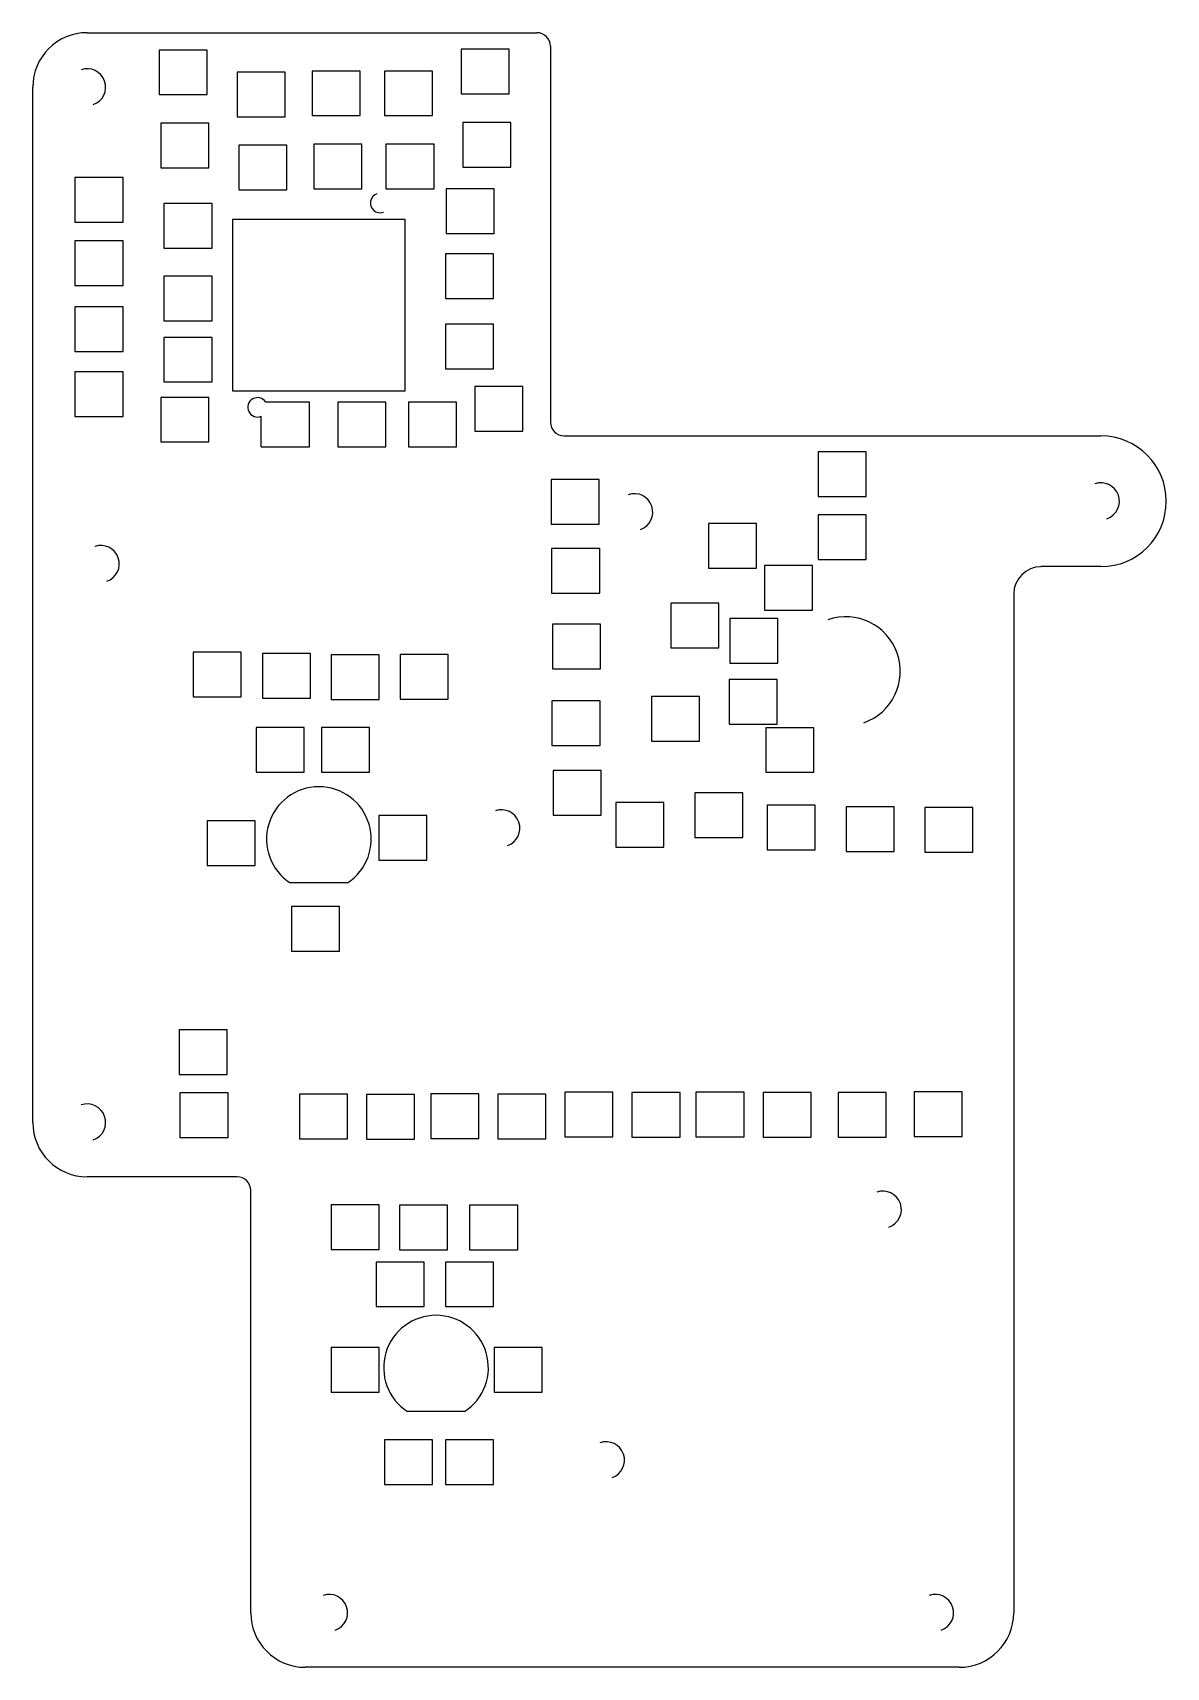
# Model space of a CAD drawing. Header units: millimetres. Extents: x -61 to 71, y -66 to 125.
import ezdxf

# ---------------------------------------------------------------- set-up
doc = ezdxf.new("R2010")
doc.units = ezdxf.units.MM

msp = doc.modelspace()

# ---------------------------------------------------------------- linework, layer by layer
at = {"color": 7, "linetype": 'Continuous', "lineweight": 25}
for p, q in [((-54.25, 124.78), (-1.86, 124.78)), ((-40.27, 122.76), (-45.87, 122.76)), ((-45.87, 122.76), (-45.87, 117.56)), ((-40.27, 117.56), (-40.27, 122.76)), ((-5.09, 122.85), (-10.69, 122.85)), ((-10.69, 122.85), (-10.69, 117.65)), ((-5.09, 117.65), (-5.09, 122.85)), ((-0.28, 123.19), (-0.28, 79.38)), ((-31.17, 120.19), (-36.77, 120.19)), ((-36.77, 120.19), (-36.77, 114.99)), ((-31.17, 114.99), (-31.17, 120.19)), ((-22.43, 120.31), (-28.03, 120.31)), ((-28.03, 120.31), (-28.03, 115.11)), ((-22.43, 115.11), (-22.43, 120.31)), ((-14.03, 120.31), (-19.63, 120.31)), ((-19.63, 120.31), (-19.63, 115.11)), ((-14.03, 115.11), (-14.03, 120.31)), ((-60.6, -2.22), (-60.6, 118.43)), ((-45.87, 117.56), (-40.27, 117.56)), ((-10.69, 117.65), (-5.09, 117.65)), ((-36.77, 114.99), (-31.17, 114.99)), ((-28.03, 115.11), (-22.43, 115.11)), ((-19.63, 115.11), (-14.03, 115.11)), ((-4.9, 114.32), (-10.5, 114.32)), ((-10.5, 114.32), (-10.5, 109.12)), ((-4.9, 109.12), (-4.9, 114.32)), ((-40.08, 114.23), (-45.68, 114.23)), ((-45.68, 114.23), (-45.68, 109.03)), ((-40.08, 109.03), (-40.08, 114.23)), ((-30.98, 111.66), (-36.58, 111.66)), ((-36.58, 111.66), (-36.58, 106.46)), ((-30.98, 106.46), (-30.98, 111.66)), ((-22.24, 111.78), (-27.84, 111.78)), ((-27.84, 111.78), (-27.84, 106.58)), ((-22.24, 106.58), (-22.24, 111.78)), ((-13.84, 111.78), (-19.44, 111.78)), ((-19.44, 111.78), (-19.44, 106.58)), ((-13.84, 106.58), (-13.84, 111.78)), ((-45.68, 109.03), (-40.08, 109.03)), ((-10.5, 109.12), (-4.9, 109.12)), ((-50.08, 107.9), (-55.68, 107.9)), ((-55.68, 107.9), (-55.68, 102.7)), ((-50.08, 102.7), (-50.08, 107.9)), ((-39.71, 104.87), (-45.31, 104.87)), ((-45.31, 104.87), (-45.31, 99.67)), ((-39.71, 99.67), (-39.71, 104.87)), ((-36.58, 106.46), (-30.98, 106.46)), ((-27.84, 106.58), (-22.24, 106.58)), ((-19.44, 106.58), (-13.84, 106.58)), ((-6.84, 106.58), (-12.44, 106.58)), ((-12.44, 106.58), (-12.44, 101.38)), ((-6.84, 101.38), (-6.84, 106.58)), ((-37.3, 82.99), (-37.3, 103.06)), ((-37.3, 103.06), (-17.23, 103.06)), ((-17.23, 103.06), (-17.23, 82.99)), ((-55.68, 102.7), (-50.08, 102.7)), ((-12.44, 101.38), (-6.84, 101.38)), ((-50.08, 100.52), (-55.68, 100.52)), ((-55.68, 100.52), (-55.68, 95.32)), ((-50.08, 95.32), (-50.08, 100.52)), ((-45.31, 99.67), (-39.71, 99.67)), ((-6.9, 99), (-12.5, 99)), ((-12.5, 99), (-12.5, 93.8)), ((-6.9, 93.8), (-6.9, 99)), ((-55.68, 95.32), (-50.08, 95.32)), ((-39.71, 96.4), (-45.31, 96.4)), ((-45.31, 96.4), (-45.31, 91.2)), ((-39.71, 91.2), (-39.71, 96.4)), ((-12.5, 93.8), (-6.9, 93.8)), ((-50.08, 92.82), (-55.68, 92.82)), ((-55.68, 92.82), (-55.68, 87.62)), ((-50.08, 87.62), (-50.08, 92.82)), ((-45.31, 91.2), (-39.71, 91.2)), ((-6.9, 90.8), (-12.5, 90.8)), ((-12.5, 90.8), (-12.5, 85.6)), ((-6.9, 85.6), (-6.9, 90.8)), ((-39.71, 89.27), (-45.31, 89.27)), ((-45.31, 89.27), (-45.31, 84.07)), ((-39.71, 84.07), (-39.71, 89.27)), ((-55.68, 87.62), (-50.08, 87.62)), ((-50.08, 85.26), (-55.68, 85.26)), ((-55.68, 85.26), (-55.68, 80.06)), ((-50.08, 80.06), (-50.08, 85.26)), ((-45.31, 84.07), (-39.71, 84.07)), ((-12.5, 85.6), (-6.9, 85.6)), ((-40.08, 82.28), (-45.68, 82.28)), ((-45.68, 82.28), (-45.68, 77.08)), ((-40.08, 77.08), (-40.08, 82.28)), ((-17.23, 82.99), (-37.3, 82.99)), ((-3.49, 83.54), (-9.09, 83.54)), ((-9.09, 83.54), (-9.09, 78.34)), ((-3.49, 78.34), (-3.49, 83.54)), ((-55.68, 80.06), (-50.08, 80.06)), ((-33.97, 76.52), (-33.97, 80.08)), ((-28.37, 81.72), (-33.45, 81.72)), ((-28.37, 76.52), (-28.37, 81.72)), ((-19.44, 81.72), (-25.04, 81.72)), ((-25.04, 81.72), (-25.04, 76.52)), ((-19.44, 76.52), (-19.44, 81.72)), ((-11.23, 81.72), (-16.83, 81.72)), ((-16.83, 81.72), (-16.83, 76.52)), ((-11.23, 76.52), (-11.23, 81.72)), ((-9.09, 78.34), (-3.49, 78.34)), ((-45.68, 77.08), (-40.08, 77.08)), ((-33.97, 76.52), (-28.37, 76.52)), ((-25.04, 76.52), (-19.44, 76.52)), ((-16.83, 76.52), (-11.23, 76.52)), ((1.31, 77.79), (63.86, 77.79)), ((36.52, 75.94), (30.92, 75.94)), ((30.92, 75.94), (30.92, 70.74)), ((36.52, 70.74), (36.52, 75.94)), ((5.4, 72.7), (-0.2, 72.7)), ((-0.2, 72.7), (-0.2, 67.5)), ((5.4, 67.5), (5.4, 72.7)), ((30.92, 70.74), (36.52, 70.74)), ((36.52, 68.6), (30.92, 68.6)), ((30.92, 68.6), (30.92, 63.4)), ((36.52, 63.4), (36.52, 68.6)), ((-0.2, 67.5), (5.4, 67.5)), ((23.73, 67.57), (18.13, 67.57)), ((18.13, 67.57), (18.13, 62.37)), ((23.73, 62.37), (23.73, 67.57)), ((5.46, 64.66), (-0.14, 64.66)), ((-0.14, 64.66), (-0.14, 59.46)), ((5.46, 59.46), (5.46, 64.66)), ((30.92, 63.4), (36.52, 63.4)), ((18.13, 62.37), (23.73, 62.37)), ((30.25, 62.69), (24.65, 62.69)), ((24.65, 62.69), (24.65, 57.49)), ((30.25, 57.49), (30.25, 62.69)), ((63.86, 62.55), (56.87, 62.55)), ((-0.14, 59.46), (5.46, 59.46)), ((53.7, 59.37), (53.7, -59.37)), ((19.35, 58.29), (13.75, 58.29)), ((13.75, 58.29), (13.75, 53.09)), ((19.35, 53.09), (19.35, 58.29)), ((24.65, 57.49), (30.25, 57.49)), ((5.55, 55.83), (-0.05, 55.83)), ((-0.05, 55.83), (-0.05, 50.63)), ((5.55, 50.63), (5.55, 55.83)), ((26.22, 56.5), (20.62, 56.5)), ((20.62, 56.5), (20.62, 51.3)), ((26.22, 51.3), (26.22, 56.5)), ((-36.32, 52.58), (-41.92, 52.58)), ((-41.92, 52.58), (-41.92, 47.38)), ((-36.32, 47.38), (-36.32, 52.58)), ((-28.22, 52.42), (-33.82, 52.42)), ((-33.82, 52.42), (-33.82, 47.22)), ((-28.22, 47.22), (-28.22, 52.42)), ((-20.24, 52.26), (-25.84, 52.26)), ((-25.84, 52.26), (-25.84, 47.06)), ((-20.24, 47.06), (-20.24, 52.26)), ((-12.19, 52.31), (-17.79, 52.31)), ((-17.79, 52.31), (-17.79, 47.11)), ((-12.19, 47.11), (-12.19, 52.31)), ((13.75, 53.09), (19.35, 53.09)), ((-0.05, 50.63), (5.55, 50.63)), ((20.62, 51.3), (26.22, 51.3)), ((26.15, 49.4), (20.55, 49.4)), ((20.55, 49.4), (20.55, 44.2)), ((26.15, 44.2), (26.15, 49.4)), ((-41.92, 47.38), (-36.32, 47.38)), ((-33.82, 47.22), (-28.22, 47.22)), ((-25.84, 47.06), (-20.24, 47.06)), ((-17.79, 47.11), (-12.19, 47.11)), ((5.5, 46.92), (-0.1, 46.92)), ((-0.1, 46.92), (-0.1, 41.72)), ((5.5, 41.72), (5.5, 46.92)), ((17.09, 47.41), (11.49, 47.41)), ((11.49, 47.41), (11.49, 42.21)), ((17.09, 42.21), (17.09, 47.41)), ((20.55, 44.2), (26.15, 44.2)), ((-28.98, 43.79), (-34.58, 43.79)), ((-34.58, 43.79), (-34.58, 38.59)), ((-28.98, 38.59), (-28.98, 43.79)), ((-21.37, 43.8), (-26.97, 43.8)), ((-26.97, 43.8), (-26.97, 38.6)), ((-21.37, 38.6), (-21.37, 43.8)), ((11.49, 42.21), (17.09, 42.21)), ((30.42, 43.78), (24.82, 43.78)), ((24.82, 43.78), (24.82, 38.58)), ((30.42, 38.58), (30.42, 43.78)), ((-0.1, 41.72), (5.5, 41.72)), ((-34.58, 38.59), (-28.98, 38.59)), ((-26.97, 38.6), (-21.37, 38.6)), ((5.63, 38.79), (0.03, 38.79)), ((0.03, 38.79), (0.03, 33.59)), ((5.63, 33.59), (5.63, 38.79)), ((24.82, 38.58), (30.42, 38.58)), ((12.94, 35.07), (7.34, 35.07)), ((7.34, 35.07), (7.34, 29.87)), ((12.94, 29.87), (12.94, 35.07)), ((22.15, 36.19), (16.55, 36.19)), ((16.55, 36.19), (16.55, 30.99)), ((22.15, 30.99), (22.15, 36.19)), ((30.56, 34.76), (24.96, 34.76)), ((24.96, 34.76), (24.96, 29.56)), ((30.56, 29.56), (30.56, 34.76)), ((39.76, 34.56), (34.16, 34.56)), ((34.16, 34.56), (34.16, 29.36)), ((39.76, 29.36), (39.76, 34.56)), ((48.94, 34.49), (43.34, 34.49)), ((43.34, 34.49), (43.34, 29.29)), ((48.94, 29.29), (48.94, 34.49)), ((-34.69, 32.94), (-40.29, 32.94)), ((-40.29, 32.94), (-40.29, 27.74)), ((-34.69, 27.74), (-34.69, 32.94)), ((-14.69, 33.53), (-20.29, 33.53)), ((-20.29, 33.53), (-20.29, 28.33)), ((-14.69, 28.33), (-14.69, 33.53)), ((0.03, 33.59), (5.63, 33.59)), ((16.55, 30.99), (22.15, 30.99)), ((7.34, 29.87), (12.94, 29.87)), ((24.96, 29.56), (30.56, 29.56)), ((34.16, 29.36), (39.76, 29.36)), ((43.34, 29.29), (48.94, 29.29)), ((-40.29, 27.74), (-34.69, 27.74)), ((-20.29, 28.33), (-14.69, 28.33)), ((-23.93, 25.69), (-30.6, 25.69)), ((-24.85, 22.95), (-30.45, 22.95)), ((-30.45, 22.95), (-30.45, 17.75)), ((-24.85, 17.75), (-24.85, 22.95)), ((-30.45, 17.75), (-24.85, 17.75)), ((-37.95, 8.57), (-43.55, 8.57)), ((-43.55, 8.57), (-43.55, 3.37)), ((-37.95, 3.37), (-37.95, 8.57)), ((-43.55, 3.37), (-37.95, 3.37)), ((-37.84, 1.24), (-43.44, 1.24)), ((-43.44, 1.24), (-43.44, -3.96)), ((-37.84, -3.96), (-37.84, 1.24)), ((-23.91, 1.08), (-29.51, 1.08)), ((-29.51, 1.08), (-29.51, -4.12)), ((-23.91, -4.12), (-23.91, 1.08)), ((-16.1, 1.04), (-21.7, 1.04)), ((-21.7, 1.04), (-21.7, -4.16)), ((-16.1, -4.16), (-16.1, 1.04)), ((-8.63, 1.11), (-14.23, 1.11)), ((-14.23, 1.11), (-14.23, -4.09)), ((-8.63, -4.09), (-8.63, 1.11)), ((-0.82, 1.07), (-6.42, 1.07)), ((-6.42, 1.07), (-6.42, -4.13)), ((-0.82, -4.13), (-0.82, 1.07)), ((7, 1.29), (1.4, 1.29)), ((1.4, 1.29), (1.4, -3.91)), ((7, -3.91), (7, 1.29)), ((14.82, 1.25), (9.22, 1.25)), ((9.22, 1.25), (9.22, -3.95)), ((14.82, -3.95), (14.82, 1.25)), ((22.28, 1.31), (16.68, 1.31)), ((16.68, 1.31), (16.68, -3.89)), ((22.28, -3.89), (22.28, 1.31)), ((30.1, 1.27), (24.5, 1.27)), ((24.5, 1.27), (24.5, -3.93)), ((30.1, -3.93), (30.1, 1.27)), ((38.85, 1.27), (33.25, 1.27)), ((33.25, 1.27), (33.25, -3.93)), ((38.85, -3.93), (38.85, 1.27)), ((47.7, 1.33), (42.1, 1.33)), ((42.1, 1.33), (42.1, -3.87)), ((47.7, -3.87), (47.7, 1.33)), ((-43.44, -3.96), (-37.84, -3.96)), ((-29.51, -4.12), (-23.91, -4.12)), ((-21.7, -4.16), (-16.1, -4.16)), ((-14.23, -4.09), (-8.63, -4.09)), ((-6.42, -4.13), (-0.82, -4.13)), ((1.4, -3.91), (7, -3.91)), ((9.22, -3.95), (14.82, -3.95)), ((16.68, -3.89), (22.28, -3.89)), ((24.5, -3.93), (30.1, -3.93)), ((33.25, -3.93), (38.85, -3.93)), ((42.1, -3.87), (47.7, -3.87)), ((-36.79, -8.57), (-54.25, -8.57)), ((-35.2, -59.37), (-35.2, -10.16)), ((-20.24, -11.84), (-25.84, -11.84)), ((-25.84, -11.84), (-25.84, -17.04)), ((-20.24, -17.04), (-20.24, -11.84)), ((-12.28, -11.88), (-17.88, -11.88)), ((-17.88, -11.88), (-17.88, -17.08)), ((-12.28, -17.08), (-12.28, -11.88)), ((-4.09, -11.88), (-9.69, -11.88)), ((-9.69, -11.88), (-9.69, -17.08)), ((-4.09, -17.08), (-4.09, -11.88)), ((-25.84, -17.04), (-20.24, -17.04)), ((-17.88, -17.08), (-12.28, -17.08)), ((-9.69, -17.08), (-4.09, -17.08)), ((-14.99, -18.49), (-20.59, -18.49)), ((-20.59, -18.49), (-20.59, -23.69)), ((-14.99, -23.69), (-14.99, -18.49)), ((-6.9, -18.49), (-12.5, -18.49)), ((-12.5, -18.49), (-12.5, -23.69)), ((-6.9, -23.69), (-6.9, -18.49)), ((-20.59, -23.69), (-14.99, -23.69)), ((-12.5, -23.69), (-6.9, -23.69)), ((-20.24, -28.46), (-25.84, -28.46)), ((-25.84, -28.46), (-25.84, -33.66)), ((-20.24, -33.66), (-20.24, -28.46)), ((-1.23, -28.46), (-6.83, -28.46)), ((-6.83, -28.46), (-6.83, -33.66)), ((-1.23, -33.66), (-1.23, -28.46)), ((-25.84, -33.66), (-20.24, -33.66)), ((-6.83, -33.66), (-1.23, -33.66)), ((-10.28, -35.9), (-16.94, -35.9)), ((-14.03, -39.22), (-19.63, -39.22)), ((-19.63, -39.22), (-19.63, -44.42)), ((-14.03, -44.42), (-14.03, -39.22)), ((-6.9, -39.22), (-12.5, -39.22)), ((-12.5, -39.22), (-12.5, -44.42)), ((-6.9, -44.42), (-6.9, -39.22)), ((-19.63, -44.42), (-14.03, -44.42)), ((-12.5, -44.42), (-6.9, -44.42)), ((47.35, -65.72), (-28.85, -65.72))]:
    msp.add_line(p, q, dxfattribs=at)
for centre, radius, start, end in [((-54.25, 118.43), 6.35, 90, 180), ((-1.86, 123.19), 1.59, 0, 90), ((-54.25, 118.43), 2.15, 289.2221, 109.2221), ((-20.12, 104.93), 1.13, 109.2221, 289.2221), ((-34.41, 81.12), 1.13, 32.0308, 292.6648), ((1.31, 79.38), 1.59, 180, 270), ((63.86, 70.17), 7.62, 270, 90), ((9.5, 68.9), 2.15, 289.2221, 109.2221), ((63.86, 70.17), 2.15, 289.2221, 109.2221), ((-52.66, 62.87), 2.15, 289.2221, 109.2221), ((56.87, 59.37), 3.17, 90, 180), ((34.14, 50.36), 6.35, 289.2221, 109.2221), ((-27.26, 30.8), 6.1, 303.1229, 236.8771), ((-5.99, 32.07), 2.15, 289.2221, 109.2221), ((-54.25, -2.22), 2.15, 289.2221, 109.2221), ((-54.25, -2.22), 6.35, 180, 270), ((-36.79, -10.16), 1.59, 0, 90), ((38.46, -12.38), 2.15, 289.2221, 109.2221), ((-13.61, -30.8), 6.1, 303.1229, 236.8771), ((6.2, -41.59), 2.15, 289.2221, 109.2221), ((-26.06, -59.37), 2.15, 289.2221, 109.2221), ((44.55, -59.37), 2.15, 289.2221, 109.2221), ((-28.85, -59.37), 6.35, 180, 270), ((47.35, -59.37), 6.35, 270, 0)]:
    msp.add_arc(centre, radius, start, end, dxfattribs=at)

doc.saveas('drawing.dxf')
